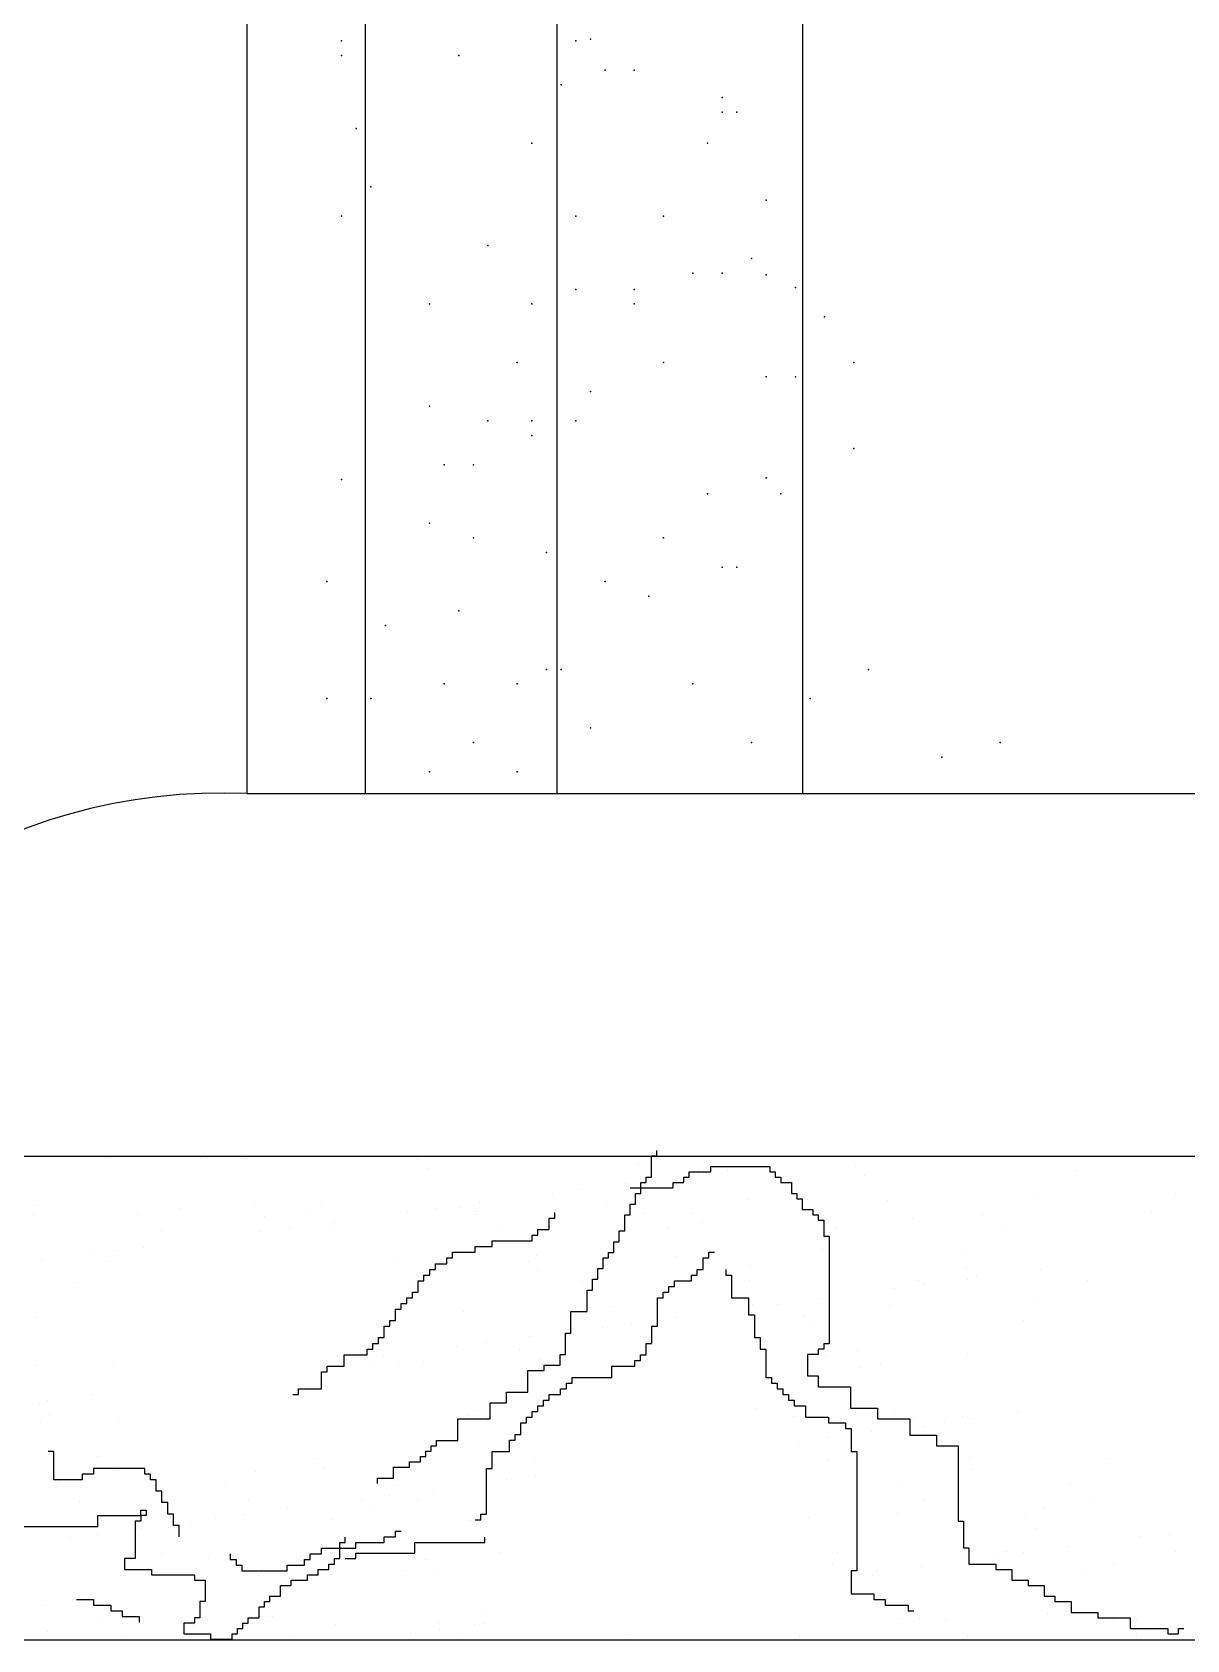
# Model space of a CAD drawing. Extents: x 874 to 1321, y 1756 to 2665.
# Drawn here: x 1005.2 to 1133, y 1756.4 to 1934.3 of the extents above; entities that cross this region are included whole.
import ezdxf

# ---------------------------------------------------------------- set-up
doc = ezdxf.new("R2010")
doc.units = 0
doc.header["$LTSCALE"] = 10
doc.header["$MEASUREMENT"] = 0
for name, color, linetype in [('3', 3, 'CONTINUOUS'), ('4', 4, 'CONTINUOUS'), ('7', 7, 'CONTINUOUS'), ('BH', 3, 'CONTINUOUS')]:
    doc.layers.add(name, color=color, linetype=linetype)

msp = doc.modelspace()

# ---------------------------------------------------------------- linework, layer by layer
at = {"layer": '3'}
for p, q in [((1090.48, 1850.03), (1090.48, 2043.71)), ((1063.32, 1850.03), (1063.32, 2032.29)), ((1042.09, 1850.03), (1042.09, 2026.93)), ((1028.98, 1933.65), (1028.98, 1850.03)), ((1062.43, 1801.78), (1062.43, 1803.04)), ((1062.43, 1803.04), (1063.06, 1803.04)), ((1063.06, 1803.04), (1063.06, 1803.67)), ((1060.54, 1800.52), (1060.54, 1801.15)), ((1060.54, 1801.15), (1061.17, 1801.15)), ((1061.17, 1801.15), (1061.17, 1801.78)), ((1061.17, 1801.78), (1062.43, 1801.78)), ((1051.72, 1798.63), (1051.72, 1799.26)), ((1051.72, 1799.26), (1054.24, 1799.26)), ((1054.24, 1799.26), (1054.24, 1799.89)), ((1054.24, 1799.89), (1056.13, 1799.89)), ((1056.13, 1799.89), (1056.13, 1800.52)), ((1056.13, 1800.52), (1060.54, 1800.52)), ((1080.08, 1798.63), (1080.08, 1799.26)), ((1080.08, 1799.26), (1080.71, 1799.26)), ((1049.2, 1796.74), (1049.2, 1797.37)), ((1049.2, 1797.37), (1049.83, 1797.37)), ((1049.83, 1797.37), (1049.83, 1798)), ((1049.83, 1798), (1051.09, 1798)), ((1051.09, 1798), (1051.09, 1798.63)), ((1051.09, 1798.63), (1051.72, 1798.63)), ((1078.81, 1796.74), (1078.81, 1797.37)), ((1078.81, 1797.37), (1079.45, 1797.37)), ((1079.45, 1797.37), (1079.45, 1798.63)), ((1079.45, 1798.63), (1080.08, 1798.63)), ((1081.97, 1797.37), (1081.97, 1796.74)), ((1047.94, 1794.85), (1047.94, 1796.11)), ((1047.94, 1796.11), (1048.57, 1796.11)), ((1048.57, 1796.11), (1048.57, 1796.74)), ((1048.57, 1796.74), (1049.2, 1796.74)), ((1075.66, 1794.85), (1075.66, 1795.48)), ((1075.66, 1795.48), (1076.29, 1795.48)), ((1076.29, 1795.48), (1076.29, 1796.11)), ((1076.29, 1796.11), (1078.18, 1796.11)), ((1078.18, 1796.11), (1078.18, 1796.74)), ((1078.18, 1796.74), (1078.81, 1796.74)), ((1081.97, 1796.74), (1082.6, 1796.74)), ((1082.6, 1796.74), (1082.6, 1794.22)), ((1046.68, 1793.59), (1046.68, 1794.22)), ((1046.68, 1794.22), (1047.31, 1794.22)), ((1047.31, 1794.22), (1047.31, 1794.85)), ((1047.31, 1794.85), (1047.94, 1794.85)), ((1074.4, 1791.07), (1074.4, 1794.22)), ((1074.4, 1794.22), (1075.03, 1794.22)), ((1075.03, 1794.22), (1075.03, 1794.85)), ((1075.03, 1794.85), (1075.66, 1794.85)), ((1082.6, 1794.22), (1084.49, 1794.22)), ((1084.49, 1794.22), (1084.49, 1792.33)), ((1045.42, 1791.7), (1045.42, 1792.96)), ((1045.42, 1792.96), (1046.05, 1792.96)), ((1046.05, 1792.96), (1046.05, 1793.59)), ((1046.05, 1793.59), (1046.68, 1793.59)), ((1084.49, 1792.33), (1085.12, 1792.33)), ((1085.12, 1792.33), (1085.12, 1789.81)), ((1044.16, 1789.81), (1044.16, 1791.07)), ((1044.16, 1791.07), (1044.79, 1791.07)), ((1044.79, 1791.07), (1044.79, 1791.7)), ((1044.79, 1791.7), (1045.42, 1791.7)), ((1073.77, 1789.18), (1073.77, 1791.07)), ((1073.77, 1791.07), (1074.4, 1791.07)), ((1042.27, 1787.92), (1042.27, 1788.55)), ((1042.27, 1788.55), (1042.9, 1788.55)), ((1042.9, 1788.55), (1042.9, 1789.18)), ((1042.9, 1789.18), (1043.53, 1789.18)), ((1043.53, 1789.18), (1043.53, 1789.81)), ((1043.53, 1789.81), (1044.16, 1789.81)), ((1073.14, 1787.92), (1073.14, 1789.18)), ((1073.14, 1789.18), (1073.77, 1789.18)), ((1085.12, 1789.81), (1085.75, 1789.81)), ((1085.75, 1789.81), (1085.75, 1788.55)), ((1085.75, 1788.55), (1086.38, 1788.55)), ((1086.38, 1788.55), (1086.38, 1785.4)), ((1037.85, 1786.03), (1037.85, 1786.66)), ((1037.85, 1786.66), (1039.75, 1786.66)), ((1039.75, 1786.66), (1039.75, 1787.92)), ((1039.75, 1787.92), (1042.27, 1787.92)), ((1069.36, 1785.4), (1069.36, 1786.66)), ((1069.36, 1786.66), (1071.88, 1786.66)), ((1071.88, 1786.66), (1071.88, 1787.29)), ((1071.88, 1787.29), (1072.51, 1787.29)), ((1072.51, 1787.29), (1072.51, 1787.92)), ((1072.51, 1787.92), (1073.14, 1787.92)), ((1037.22, 1784.15), (1037.22, 1786.03)), ((1037.22, 1786.03), (1037.85, 1786.03)), ((1064.95, 1784.78), (1064.95, 1785.4)), ((1064.95, 1785.4), (1069.36, 1785.4)), ((1086.38, 1785.4), (1087.01, 1785.4)), ((1087.01, 1785.4), (1087.01, 1784.78)), ((1034.07, 1783.52), (1034.7, 1783.52)), ((1034.7, 1783.52), (1034.7, 1784.15)), ((1034.7, 1784.15), (1037.22, 1784.15)), ((1062.43, 1782.89), (1062.43, 1783.52)), ((1062.43, 1783.52), (1063.69, 1783.52)), ((1063.69, 1783.52), (1063.69, 1784.15)), ((1063.69, 1784.15), (1064.32, 1784.15)), ((1064.32, 1784.15), (1064.32, 1784.78)), ((1064.32, 1784.78), (1064.95, 1784.78)), ((1087.01, 1784.78), (1087.64, 1784.78)), ((1087.64, 1784.78), (1087.64, 1784.15)), ((1087.64, 1784.15), (1088.27, 1784.15)), ((1088.27, 1784.15), (1088.27, 1783.52)), ((1088.27, 1783.52), (1088.9, 1783.52)), ((1088.9, 1783.52), (1088.9, 1782.89)), ((1060.54, 1781), (1060.54, 1781.63)), ((1060.54, 1781.63), (1061.17, 1781.63)), ((1061.17, 1781.63), (1061.17, 1782.26)), ((1061.17, 1782.26), (1061.8, 1782.26)), ((1061.8, 1782.26), (1061.8, 1782.89)), ((1061.8, 1782.89), (1062.43, 1782.89)), ((1088.9, 1782.89), (1089.53, 1782.89)), ((1089.53, 1782.89), (1089.53, 1782.26)), ((1089.53, 1782.26), (1090.79, 1782.26)), ((1090.79, 1782.26), (1090.79, 1781)), ((1059.28, 1779.11), (1059.28, 1780.37)), ((1059.28, 1780.37), (1059.91, 1780.37)), ((1059.91, 1780.37), (1059.91, 1781)), ((1059.91, 1781), (1060.54, 1781)), ((1090.79, 1781), (1093.31, 1781)), ((1093.31, 1781), (1093.31, 1780.37)), ((1093.31, 1780.37), (1095.2, 1780.37)), ((1095.2, 1780.37), (1095.2, 1779.74)), ((1095.2, 1779.74), (1095.83, 1779.74)), ((1095.83, 1779.74), (1095.83, 1777.22)), ((1058.02, 1777.22), (1058.02, 1778.48)), ((1058.02, 1778.48), (1058.65, 1778.48)), ((1058.65, 1778.48), (1058.65, 1779.11)), ((1058.65, 1779.11), (1059.28, 1779.11)), ((1007.61, 1777.22), (1006.98, 1777.22)), ((1007.61, 1774.07), (1007.61, 1777.22)), ((1056.13, 1775.33), (1056.13, 1777.22)), ((1056.13, 1777.22), (1058.02, 1777.22)), ((1095.83, 1777.22), (1096.46, 1777.22)), ((1096.46, 1777.22), (1096.46, 1763.99)), ((1012.02, 1774.7), (1010.76, 1774.7)), ((1010.76, 1774.7), (1010.76, 1774.07)), ((1017.69, 1775.33), (1012.02, 1775.33)), ((1012.02, 1775.33), (1012.02, 1774.7)), ((1017.69, 1774.7), (1017.69, 1775.33)), ((1018.32, 1774.7), (1017.69, 1774.7)), ((1018.32, 1774.07), (1018.32, 1774.7)), ((1055.5, 1770.29), (1055.5, 1775.33)), ((1055.5, 1775.33), (1056.13, 1775.33)), ((1010.76, 1774.07), (1007.61, 1774.07)), ((1018.95, 1774.07), (1018.32, 1774.07)), ((1018.95, 1772.81), (1018.95, 1774.07)), ((1019.58, 1772.81), (1018.95, 1772.81)), ((1019.58, 1771.55), (1019.58, 1772.81)), ((1020.21, 1771.55), (1019.58, 1771.55)), ((1020.21, 1770.29), (1020.21, 1771.55)), ((1020.84, 1770.29), (1020.21, 1770.29)), ((1020.84, 1769.03), (1020.84, 1770.29)), ((1021.47, 1769.03), (1020.84, 1769.03)), ((1021.47, 1767.77), (1021.47, 1769.03)), ((1054.24, 1769.66), (1054.87, 1769.66)), ((1054.87, 1769.66), (1054.87, 1770.29)), ((1054.87, 1770.29), (1055.5, 1770.29)), ((1041.01, 1766.51), (1041.01, 1767.14)), ((1041.01, 1767.14), (1044.16, 1767.14)), ((1044.16, 1767.14), (1044.16, 1767.77)), ((1044.16, 1767.77), (1045.42, 1767.77)), ((1045.42, 1767.77), (1045.42, 1768.4)), ((1045.42, 1768.4), (1046.05, 1768.4)), ((1027.14, 1765.88), (1027.14, 1765.25)), ((1027.14, 1765.25), (1027.77, 1765.25)), ((1027.77, 1765.25), (1027.77, 1764.62)), ((1035.33, 1764.62), (1035.33, 1765.25)), ((1035.33, 1765.25), (1035.96, 1765.25)), ((1035.96, 1765.25), (1035.96, 1765.88)), ((1035.96, 1765.88), (1037.22, 1765.88)), ((1037.22, 1765.88), (1037.22, 1766.51)), ((1037.22, 1766.51), (1041.01, 1766.51)), ((1027.77, 1764.62), (1028.4, 1764.62)), ((1028.4, 1764.62), (1028.4, 1763.99)), ((1028.4, 1763.99), (1033.44, 1763.99)), ((1033.44, 1763.99), (1033.44, 1764.62)), ((1033.44, 1764.62), (1035.33, 1764.62)), ((1096.46, 1763.99), (1095.83, 1763.99)), ((1095.83, 1763.99), (1095.83, 1761.47)), ((1010.13, 1760.84), (1012.02, 1760.84)), ((1012.02, 1760.84), (1012.02, 1760.21)), ((1012.02, 1760.21), (1013.91, 1760.21)), ((1013.91, 1760.21), (1013.91, 1759.58)), ((1095.83, 1761.47), (1098.35, 1761.47)), ((1098.35, 1761.47), (1098.35, 1760.84)), ((1098.35, 1760.84), (1099.61, 1760.84)), ((1099.61, 1760.84), (1099.61, 1760.21)), ((1099.61, 1760.21), (1102.13, 1760.21)), ((1102.13, 1760.21), (1102.13, 1759.58)), ((1013.91, 1759.58), (1015.17, 1759.58)), ((1015.17, 1759.58), (1015.17, 1758.95)), ((1015.17, 1758.95), (1017.06, 1758.95)), ((1017.06, 1758.95), (1017.06, 1758.32)), ((1102.13, 1759.58), (1102.76, 1759.58))]:
    msp.add_line(p, q, dxfattribs=at)
at = {"layer": '4'}
msp.add_line((1028.98, 1850.03), (1166.34, 1850.03), dxfattribs=at)
msp.add_lwpolyline([(1028.98, 2200.02), (1028.98, 1850.03, 0.325191), (968.14, 1809.87, 0.325191)], format="xyb", dxfattribs=at)
msp.add_lwpolyline([(874.01, 1809.87), (874.01, 1756.36), (1321.3, 1756.36), (1321.3, 1809.87)], close=True, dxfattribs=at)
at = {"layer": '7'}
for p, q in [((1013.44, 1809.76), (1013.44, 1809.76)), ((1023.88, 1809.76), (1023.88, 1809.76)), ((1073.76, 1807.57), (1073.76, 1809.95)), ((1073.76, 1809.95), (1074.35, 1809.95)), ((1074.35, 1809.95), (1074.35, 1810.54)), ((1028.79, 1809.69), (1028.79, 1809.69)), ((1047.88, 1809.55), (1047.88, 1809.55)), ((1048.99, 1808.54), (1048.99, 1808.54)), ((1072.25, 1809.02), (1072.25, 1809.02)), ((1077.92, 1807.57), (1077.92, 1808.16)), ((1077.92, 1808.16), (1080.3, 1808.16)), ((1078.99, 1807.93), (1078.99, 1807.93)), ((1080.3, 1808.16), (1080.3, 1808.76)), ((1080.3, 1808.76), (1086.85, 1808.76)), ((1082.11, 1808.34), (1082.11, 1808.34)), ((1086.85, 1808.76), (1086.85, 1808.16)), ((1086.85, 1808.16), (1087.44, 1808.16)), ((1086.99, 1808.98), (1086.99, 1808.98)), ((1087.44, 1808.16), (1087.44, 1807.57)), ((1096.26, 1808.81), (1096.26, 1808.81)), ((1120.62, 1808.28), (1120.62, 1808.28)), ((1065.96, 1806.21), (1065.96, 1806.21)), ((1070.84, 1806.85), (1070.84, 1806.85)), ((1071.37, 1806.38), (1076.14, 1806.38)), ((1072.57, 1805.78), (1072.57, 1806.97)), ((1072.57, 1806.97), (1073.16, 1806.97)), ((1073.16, 1806.97), (1073.16, 1807.57)), ((1073.16, 1807.57), (1073.76, 1807.57)), ((1076.14, 1806.38), (1076.14, 1806.97)), ((1076.14, 1806.97), (1077.33, 1806.97)), ((1077.33, 1806.97), (1077.33, 1807.57)), ((1077.33, 1807.57), (1077.92, 1807.57)), ((1087.44, 1807.57), (1088.04, 1807.57)), ((1088.04, 1807.57), (1088.04, 1806.97)), ((1088.04, 1806.97), (1089.23, 1806.97)), ((1089.23, 1806.97), (1089.23, 1805.78)), ((1097.36, 1807.8), (1097.36, 1807.8)), ((1005.84, 1804.49), (1005.84, 1804.49)), ((1054.69, 1804.73), (1054.69, 1804.73)), ((1062.84, 1805.8), (1062.84, 1805.8)), ((1068.81, 1804.85), (1068.81, 1804.85)), ((1071.37, 1803.41), (1071.37, 1804.6)), ((1071.37, 1804.6), (1071.97, 1804.6)), ((1071.97, 1804.6), (1071.97, 1805.78)), ((1071.97, 1805.78), (1072.57, 1805.78)), ((1084.52, 1805.05), (1084.52, 1805.05)), ((1089.23, 1805.78), (1089.82, 1805.78)), ((1089.82, 1805.78), (1089.82, 1805.19)), ((1089.82, 1805.19), (1090.42, 1805.19)), ((1090.42, 1805.19), (1090.42, 1804)), ((1099.86, 1804.97), (1099.86, 1804.97)), ((1116.07, 1805.56), (1116.07, 1805.56)), ((1131.77, 1805.76), (1131.77, 1805.76)), ((1005.34, 1803.55), (1005.34, 1803.55)), ((1016.95, 1803.42), (1016.95, 1803.42)), ((1021.55, 1804.14), (1021.55, 1804.14)), ((1029.85, 1804.29), (1029.85, 1804.29)), ((1030.95, 1803.27), (1030.95, 1803.27)), ((1035.64, 1803.46), (1035.64, 1803.46)), ((1037.26, 1804.34), (1037.26, 1804.34)), ((1038.54, 1802.6), (1038.54, 1802.6)), ((1046.69, 1803.68), (1046.69, 1803.68)), ((1049.81, 1804.09), (1049.81, 1804.09)), ((1052.6, 1804.26), (1052.6, 1804.26)), ((1054.21, 1803.75), (1054.21, 1803.75)), ((1054.32, 1803.49), (1054.32, 1803.49)), ((1070.78, 1801.62), (1070.78, 1803.41)), ((1070.78, 1803.41), (1071.37, 1803.41)), ((1073.01, 1803.52), (1073.01, 1803.52)), ((1078.22, 1803.55), (1078.22, 1803.55)), ((1090.42, 1804), (1091.61, 1804)), ((1091.61, 1804), (1091.61, 1803.41)), ((1091.61, 1803.41), (1092.2, 1803.41)), ((1091.69, 1803.56), (1091.69, 1803.56)), ((1092.2, 1803.41), (1092.2, 1802.81)), ((1092.2, 1802.81), (1092.8, 1802.81)), ((1092.8, 1802.81), (1092.8, 1801.03)), ((1102.58, 1803.02), (1102.58, 1803.02)), ((1110.37, 1803.59), (1110.37, 1803.59)), ((1129.06, 1803.63), (1129.06, 1803.63)), ((1019.48, 1801.81), (1019.48, 1801.81)), ((1030.53, 1801.55), (1030.53, 1801.55)), ((1033.66, 1801.96), (1033.66, 1801.96)), ((1038.17, 1801.84), (1038.17, 1801.84)), ((1056.85, 1801.88), (1056.85, 1801.88)), ((1070.18, 1800.43), (1070.18, 1801.62)), ((1070.18, 1801.62), (1070.78, 1801.62)), ((1075.54, 1801.91), (1075.54, 1801.91)), ((1079.32, 1802.54), (1079.32, 1802.54)), ((1092.8, 1801.03), (1093.39, 1801.03)), ((1093.39, 1801.03), (1093.39, 1789.13)), ((1094.22, 1801.95), (1094.22, 1801.95)), ((1112.91, 1801.98), (1112.91, 1801.98)), ((1014.38, 1799.42), (1014.38, 1799.42)), ((1017.51, 1799.83), (1017.51, 1799.83)), ((1068.99, 1798.65), (1068.99, 1799.24)), ((1068.99, 1799.24), (1069.59, 1799.24)), ((1069.59, 1799.24), (1069.59, 1800.43)), ((1069.59, 1800.43), (1070.18, 1800.43)), ((1092.63, 1799.42), (1092.63, 1799.42)), ((1108.33, 1799.62), (1108.33, 1799.62)), ((1006.23, 1798.35), (1006.23, 1798.35)), ((1011.81, 1799.02), (1011.81, 1799.02)), ((1013.81, 1798.2), (1013.81, 1798.2)), ((1045.37, 1798.71), (1045.37, 1798.71)), ((1060.18, 1798.28), (1060.18, 1798.28)), ((1061.07, 1798.91), (1061.07, 1798.91)), ((1061.29, 1797.27), (1061.29, 1797.27)), ((1067.8, 1796.27), (1067.8, 1797.46)), ((1067.8, 1797.46), (1068.4, 1797.46)), ((1068.4, 1797.46), (1068.4, 1798.65)), ((1068.4, 1798.65), (1068.99, 1798.65)), ((1076.42, 1798.84), (1076.42, 1798.84)), ((1084.54, 1797.75), (1084.54, 1797.75)), ((1108.55, 1797.55), (1108.55, 1797.55)), ((1116.82, 1797.37), (1116.82, 1797.37)), ((1009.9, 1795.97), (1009.9, 1795.97)), ((1047.27, 1796.04), (1047.27, 1796.04)), ((1065.96, 1796.07), (1065.96, 1796.07)), ((1067.21, 1795.08), (1067.21, 1796.27)), ((1067.21, 1796.27), (1067.8, 1796.27)), ((1084.64, 1796.11), (1084.64, 1796.11)), ((1103.33, 1796.14), (1103.33, 1796.14)), ((1103.79, 1795.66), (1103.79, 1795.66)), ((1108.67, 1796.3), (1108.67, 1796.3)), ((1109.66, 1796.53), (1109.66, 1796.53)), ((1122.01, 1796.18), (1122.01, 1796.18)), ((1066.61, 1792.7), (1066.61, 1795.08)), ((1066.61, 1795.08), (1067.21, 1795.08)), ((1092.52, 1794.17), (1092.52, 1794.17)), ((1100.67, 1795.25), (1100.67, 1795.25)), ((1116.45, 1794), (1116.45, 1794)), ((1005.72, 1791.99), (1005.72, 1791.99)), ((1052.98, 1792.7), (1052.98, 1792.7)), ((1064.83, 1790.32), (1064.83, 1792.7)), ((1064.83, 1792.7), (1066.61, 1792.7)), ((1066.51, 1792.49), (1066.51, 1792.49)), ((1069.19, 1793.28), (1069.19, 1793.28)), ((1076.37, 1792.05), (1076.37, 1792.05)), ((1084.52, 1793.12), (1084.52, 1793.12)), ((1084.89, 1793.49), (1084.89, 1793.49)), ((1087.64, 1793.53), (1087.64, 1793.53)), ((1090.52, 1792.28), (1090.52, 1792.28)), ((1100.24, 1793.41), (1100.24, 1793.41)), ((1064.23, 1787.94), (1064.23, 1790.32)), ((1064.23, 1790.32), (1064.83, 1790.32)), ((1068.37, 1790.99), (1068.37, 1790.99)), ((1071.49, 1791.41), (1071.49, 1791.41)), ((1091.62, 1791.27), (1091.62, 1791.27)), ((1114.88, 1791.75), (1114.88, 1791.75)), ((1052.22, 1788.87), (1052.22, 1788.87)), ((1055.34, 1789.28), (1055.34, 1789.28)), ((1059.17, 1788.46), (1059.17, 1788.46)), ((1060.22, 1789.92), (1060.22, 1789.92)), ((1092.8, 1788.54), (1092.2, 1788.54)), ((1092.2, 1788.54), (1092.2, 1787.94)), ((1093.39, 1789.13), (1092.8, 1789.13)), ((1092.8, 1789.13), (1092.8, 1788.54)), ((1096.54, 1788.53), (1096.54, 1788.53)), ((1005.64, 1786.75), (1005.64, 1786.75)), ((1014.19, 1786.64), (1014.19, 1786.64)), ((1043.01, 1786.82), (1043.01, 1786.82)), ((1044.07, 1787.8), (1044.07, 1787.8)), ((1045.75, 1787.15), (1045.75, 1787.15)), ((1048.47, 1787.22), (1048.47, 1787.22)), ((1061.45, 1787.35), (1061.45, 1787.35)), ((1061.7, 1786.85), (1061.7, 1786.85)), ((1061.85, 1786.16), (1061.85, 1786.76)), ((1061.85, 1786.76), (1063.64, 1786.76)), ((1063.64, 1786.76), (1063.64, 1787.94)), ((1063.64, 1787.94), (1064.23, 1787.94)), ((1092.2, 1787.94), (1091.01, 1787.94)), ((1091.01, 1787.94), (1091.01, 1785.57)), ((1093.01, 1787.86), (1093.01, 1787.86)), ((1099.07, 1786.92), (1099.07, 1786.92)), ((1108.71, 1788.06), (1108.71, 1788.06)), ((1060.07, 1783.78), (1060.07, 1786.16)), ((1060.07, 1786.16), (1061.85, 1786.16)), ((1091.01, 1785.57), (1092.2, 1785.57)), ((1092.2, 1785.57), (1092.2, 1784.38)), ((1096.84, 1786.48), (1096.84, 1786.48)), ((1011.77, 1783.54), (1011.77, 1783.54)), ((1057.69, 1782.59), (1057.69, 1783.78)), ((1057.69, 1783.78), (1060.07, 1783.78)), ((1092.2, 1784.38), (1095.77, 1784.38)), ((1095.77, 1784.38), (1095.77, 1782)), ((1006.07, 1782.48), (1006.07, 1782.48)), ((1006.89, 1782.9), (1006.89, 1782.9)), ((1007.18, 1781.47), (1007.18, 1781.47)), ((1054.44, 1781.75), (1054.44, 1781.75)), ((1055.9, 1780.81), (1055.9, 1782.59)), ((1055.9, 1782.59), (1057.69, 1782.59)), ((1085.27, 1781.92), (1085.27, 1781.92)), ((1095.77, 1782), (1098.75, 1782)), ((1098.75, 1782), (1098.75, 1780.81)), ((1100.62, 1781.85), (1100.62, 1781.85)), ((1114.2, 1781.49), (1114.2, 1781.49)), ((1006.1, 1780.43), (1006.1, 1780.43)), ((1014.75, 1780.95), (1014.75, 1780.95)), ((1052.12, 1781.02), (1052.12, 1781.02)), ((1052.33, 1778.43), (1052.33, 1780.81)), ((1052.33, 1780.81), (1055.9, 1780.81)), ((1053.36, 1781.14), (1053.36, 1781.14)), ((1055.55, 1780.73), (1055.55, 1780.73)), ((1089.49, 1781.08), (1089.49, 1781.08)), ((1098.75, 1780.81), (1102.32, 1780.81)), ((1102.32, 1780.81), (1102.32, 1779.03)), ((1102.81, 1781.01), (1102.81, 1781.01)), ((1103.92, 1780), (1103.92, 1780)), ((1106.2, 1780.44), (1106.2, 1780.44)), ((1108.17, 1781.12), (1108.17, 1781.12)), ((1109.32, 1780.85), (1109.32, 1780.85)), ((1049.36, 1777.24), (1049.36, 1777.84)), ((1049.36, 1777.84), (1049.95, 1777.84)), ((1049.95, 1777.84), (1049.95, 1778.43)), ((1049.95, 1778.43), (1052.33, 1778.43)), ((1090.05, 1778.31), (1090.05, 1778.31)), ((1093.17, 1778.73), (1093.17, 1778.73)), ((1098.05, 1779.37), (1098.05, 1779.37)), ((1102.32, 1779.03), (1105.29, 1779.03)), ((1105.29, 1779.03), (1105.29, 1777.84)), ((1105.29, 1777.84), (1107.67, 1777.84)), ((1107.67, 1777.84), (1107.67, 1769.51)), ((1012.4, 1776.69), (1012.4, 1776.69)), ((1036.41, 1776.48), (1036.41, 1776.48)), ((1046.98, 1775.46), (1046.98, 1776.05)), ((1046.98, 1776.05), (1048.17, 1776.05)), ((1048.17, 1776.05), (1048.17, 1776.65)), ((1048.17, 1776.65), (1048.76, 1776.65)), ((1048.76, 1776.65), (1048.76, 1777.24)), ((1048.76, 1777.24), (1049.36, 1777.24)), ((1060.77, 1775.95), (1060.77, 1775.95)), ((1093.38, 1776.3), (1093.38, 1776.3)), ((1109.09, 1776.5), (1109.09, 1776.5)), ((1124.44, 1776.43), (1124.44, 1776.43)), ((1014.57, 1775.08), (1014.57, 1775.08)), ((1029.92, 1775), (1029.92, 1775)), ((1037.51, 1775.47), (1037.51, 1775.47)), ((1043.41, 1773.67), (1043.41, 1774.27)), ((1043.41, 1774.27), (1045.19, 1774.27)), ((1045.19, 1774.27), (1045.19, 1775.46)), ((1045.19, 1775.46), (1046.98, 1775.46)), ((1046.12, 1775.59), (1046.12, 1775.59)), ((1060.87, 1774.47), (1060.87, 1774.47)), ((1109.14, 1775.21), (1109.14, 1775.21)), ((1007.96, 1773.34), (1007.96, 1773.34)), ((1026.64, 1773.37), (1026.64, 1773.37)), ((1044.72, 1772.35), (1044.72, 1772.35)), ((1045.33, 1773.41), (1045.33, 1773.41)), ((1049.6, 1772.99), (1049.6, 1772.99)), ((1057.75, 1774.06), (1057.75, 1774.06)), ((1101.38, 1773.51), (1101.38, 1773.51)), ((1120.07, 1773.54), (1120.07, 1773.54)), ((1010.49, 1771.73), (1010.49, 1771.73)), ((1017.23, 1770.11), (1017.23, 1770.7)), ((1017.23, 1770.7), (1017.82, 1770.7)), ((1017.82, 1770.7), (1017.82, 1770.11)), ((1018.37, 1771.22), (1018.37, 1771.22)), ((1029.17, 1771.76), (1029.17, 1771.76)), ((1033.45, 1770.86), (1033.45, 1770.86)), ((1041.6, 1771.94), (1041.6, 1771.94)), ((1042.73, 1770.69), (1042.73, 1770.69)), ((1047.86, 1771.79), (1047.86, 1771.79)), ((1103.91, 1771.9), (1103.91, 1771.9)), ((1117.2, 1770.87), (1117.2, 1770.87)), ((1122.6, 1771.93), (1122.6, 1771.93)), ((999.97, 1768.92), (1012.47, 1768.92)), ((1006.48, 1768.87), (1006.48, 1768.87)), ((1012.47, 1768.92), (1012.47, 1770.11)), ((1012.47, 1770.11), (1017.23, 1770.11)), ((1017.23, 1769.51), (1016.63, 1769.51)), ((1016.63, 1769.51), (1016.63, 1765.35)), ((1017.82, 1770.11), (1017.23, 1770.11)), ((1017.23, 1770.11), (1017.23, 1769.51)), ((1019.48, 1770.2), (1019.48, 1770.2)), ((1022.68, 1769.45), (1022.68, 1769.45)), ((1025.45, 1769.81), (1025.45, 1769.81)), ((1028.57, 1770.22), (1028.57, 1770.22)), ((1038.39, 1769.65), (1038.39, 1769.65)), ((1053.74, 1769.58), (1053.74, 1769.58)), ((1091.1, 1769.95), (1091.1, 1769.95)), ((1101, 1770.29), (1101, 1770.29)), ((1107.67, 1769.51), (1108.27, 1769.51)), ((1108.27, 1769.51), (1108.27, 1766.54)), ((1115.11, 1769.74), (1115.11, 1769.74)), ((1009.3, 1767.68), (1009.3, 1767.68)), ((1012.42, 1768.09), (1012.42, 1768.09)), ((1017.3, 1768.74), (1017.3, 1768.74)), ((1039.24, 1765.35), (1039.24, 1767.13)), ((1039.24, 1767.13), (1039.84, 1767.13)), ((1039.84, 1767.13), (1039.84, 1767.73)), ((1047.57, 1765.94), (1047.57, 1767.13)), ((1047.57, 1767.13), (1055.31, 1767.13)), ((1055.31, 1767.13), (1055.31, 1767.73)), ((1116.22, 1768.73), (1116.22, 1768.73)), ((1127.88, 1767.76), (1127.88, 1767.76)), ((1131.01, 1768.17), (1131.01, 1768.17)), ((1016.63, 1765.35), (1015.44, 1765.35)), ((1015.44, 1765.35), (1015.44, 1764.16)), ((1019.6, 1765.92), (1019.6, 1765.92)), ((1024.7, 1765.42), (1024.7, 1765.42)), ((1038.28, 1765.96), (1038.28, 1765.96)), ((1038.65, 1764.75), (1038.65, 1765.35)), ((1038.65, 1765.35), (1039.24, 1765.35)), ((1039.84, 1765.35), (1041.03, 1765.35)), ((1041.03, 1765.35), (1041.03, 1765.94)), ((1041.03, 1765.94), (1047.57, 1765.94)), ((1056.97, 1765.99), (1056.97, 1765.99)), ((1094.34, 1766.06), (1094.34, 1766.06)), ((1108.27, 1766.54), (1108.86, 1766.54)), ((1108.86, 1766.54), (1108.86, 1764.75)), ((1111.73, 1765.63), (1111.73, 1765.63)), ((1113.02, 1766.09), (1113.02, 1766.09)), ((1114.86, 1766.05), (1114.86, 1766.05)), ((1119.73, 1766.69), (1119.73, 1766.69)), ((1131.71, 1766.13), (1131.71, 1766.13)), ((1014.95, 1763.52), (1014.95, 1763.52)), ((1015.44, 1764.16), (1018.42, 1764.16)), ((1018.42, 1764.16), (1018.42, 1763.56)), ((1018.42, 1763.56), (1023.18, 1763.56)), ((1023.18, 1763.56), (1023.18, 1762.97)), ((1030.3, 1763.44), (1030.3, 1763.44)), ((1035.67, 1762.97), (1035.67, 1763.56)), ((1035.67, 1763.56), (1036.86, 1763.56)), ((1036.86, 1763.56), (1036.86, 1764.16)), ((1036.86, 1764.16), (1038.05, 1764.16)), ((1038.05, 1764.16), (1038.05, 1764.75)), ((1038.05, 1764.75), (1038.65, 1764.75)), ((1046.5, 1764.03), (1046.5, 1764.03)), ((1048.7, 1765.21), (1048.7, 1765.21)), ((1049.81, 1764.2), (1049.81, 1764.2)), ((1093.76, 1764.74), (1093.76, 1764.74)), ((1095.58, 1763.51), (1095.58, 1763.51)), ((1097.08, 1764.48), (1097.08, 1764.48)), ((1098.18, 1763.46), (1098.18, 1763.46)), ((1098.71, 1763.92), (1098.71, 1763.92)), ((1103.58, 1764.56), (1103.58, 1764.56)), ((1108.86, 1764.75), (1111.84, 1764.75)), ((1109.47, 1764.94), (1109.47, 1764.94)), ((1111.84, 1764.75), (1111.84, 1764.16)), ((1111.84, 1764.16), (1113.62, 1764.16)), ((1113.62, 1764.16), (1113.62, 1762.97)), ((1121.44, 1763.95), (1121.44, 1763.95)), ((1124.82, 1764.86), (1124.82, 1764.86)), ((1023.18, 1762.97), (1024.37, 1762.97)), ((1024.37, 1762.97), (1024.37, 1760.59)), ((1032.7, 1761.19), (1032.7, 1762.37)), ((1032.7, 1762.37), (1033.89, 1762.37)), ((1033.89, 1762.37), (1033.89, 1762.97)), ((1033.89, 1762.97), (1035.67, 1762.97)), ((1113.62, 1762.97), (1115.41, 1762.97)), ((1115.41, 1762.97), (1115.41, 1762.37)), ((1115.41, 1762.37), (1117.19, 1762.37)), ((1117.19, 1762.37), (1117.19, 1761.19)), ((1006.66, 1760.15), (1006.66, 1760.15)), ((1024.37, 1760.59), (1023.77, 1760.59)), ((1023.77, 1760.59), (1023.77, 1758.81)), ((1030.32, 1758.81), (1030.32, 1760)), ((1030.32, 1760), (1030.91, 1760)), ((1030.67, 1759.95), (1030.67, 1759.95)), ((1030.91, 1760), (1030.91, 1760.59)), ((1030.91, 1760.59), (1031.51, 1760.59)), ((1031.51, 1760.59), (1031.51, 1761.19)), ((1031.51, 1761.19), (1032.7, 1761.19)), ((1117.19, 1761.19), (1118.38, 1761.19)), ((1118.38, 1761.19), (1118.38, 1760.59)), ((1118.38, 1760.59), (1120.17, 1760.59)), ((1120.17, 1760.59), (1120.17, 1759.4)), ((1012.8, 1758.31), (1012.8, 1758.31)), ((1023.18, 1758.21), (1021.99, 1758.21)), ((1021.99, 1758.21), (1021.99, 1757.02)), ((1023.77, 1758.81), (1023.18, 1758.81)), ((1023.18, 1758.81), (1023.18, 1758.21)), ((1028.53, 1757.62), (1028.53, 1758.21)), ((1028.53, 1758.21), (1029.13, 1758.21)), ((1029.13, 1758.21), (1029.13, 1758.81)), ((1029.13, 1758.81), (1030.32, 1758.81)), ((1031.49, 1758.35), (1031.49, 1758.35)), ((1031.77, 1758.93), (1031.77, 1758.93)), ((1050.17, 1758.38), (1050.17, 1758.38)), ((1055.03, 1759.42), (1055.03, 1759.42)), ((1055.13, 1758.18), (1055.13, 1758.18)), ((1101.38, 1758.73), (1101.38, 1758.73)), ((1103.4, 1758.68), (1103.4, 1758.68)), ((1106.23, 1758.48), (1106.23, 1758.48)), ((1117.58, 1759.31), (1117.58, 1759.31)), ((1120.17, 1759.4), (1123.14, 1759.4)), ((1123.14, 1759.4), (1123.14, 1758.81)), ((1123.14, 1758.81), (1126.71, 1758.81)), ((1124.91, 1758.52), (1124.91, 1758.52)), ((1126.71, 1758.81), (1126.71, 1757.62)), ((1127.41, 1758.47), (1127.41, 1758.47)), ((1006.86, 1757.31), (1006.86, 1757.31)), ((1015.33, 1756.7), (1015.33, 1756.7)), ((1021.99, 1757.02), (1024.96, 1757.02)), ((1023.06, 1757.89), (1023.06, 1757.89)), ((1024.96, 1757.02), (1024.96, 1756.43)), ((1024.96, 1756.43), (1027.34, 1756.43)), ((1027.34, 1756.43), (1027.34, 1757.02)), ((1027.34, 1757.02), (1027.94, 1757.02)), ((1027.94, 1757.02), (1027.94, 1757.62)), ((1027.94, 1757.62), (1028.53, 1757.62)), ((1034.02, 1756.74), (1034.02, 1756.74)), ((1038.77, 1758.09), (1038.77, 1758.09)), ((1047.13, 1757.13), (1047.13, 1757.13)), ((1050.25, 1757.54), (1050.25, 1757.54)), ((1052.7, 1756.77), (1052.7, 1756.77)), ((1054.12, 1758.02), (1054.12, 1758.02)), ((1071.39, 1756.8), (1071.39, 1756.8)), ((1090.07, 1756.84), (1090.07, 1756.84)), ((1108.76, 1756.87), (1108.76, 1756.87)), ((1126.71, 1757.62), (1130.88, 1757.62)), ((1127.44, 1756.91), (1127.44, 1756.91)), ((1128.52, 1757.46), (1128.52, 1757.46)), ((1130.88, 1757.62), (1130.88, 1757.02)), ((1130.88, 1757.02), (1132.07, 1757.02)), ((1132.07, 1757.02), (1132.07, 1757.62)), ((1132.07, 1757.62), (1132.66, 1757.62))]:
    msp.add_line(p, q, dxfattribs=at)
at = {"layer": 'BH'}
for p in [(1039.45, 1933.35), (1065.36, 1933.35), (1066.99, 1933.53), (1039.45, 1931.73), (1052.41, 1931.73), (1068.6, 1930.11), (1071.84, 1930.11), (1063.74, 1928.49), (1081.56, 1927.06), (1081.56, 1925.44), (1083.18, 1925.44), (1041.07, 1923.64), (1060.51, 1922.02), (1079.94, 1922.02), (1042.69, 1917.17), (1086.42, 1915.73), (1039.45, 1913.93), (1065.36, 1913.93), (1075.08, 1913.93), (1055.65, 1910.7), (1078.32, 1907.64), (1081.56, 1907.64), (1084.8, 1909.26), (1065.36, 1905.84), (1071.84, 1905.84), (1086.42, 1907.46), (1089.66, 1906.03), (1049.17, 1904.23), (1060.51, 1904.23), (1071.84, 1904.23), (1092.9, 1902.79), (1058.89, 1897.75), (1075.08, 1897.75), (1096.13, 1897.75), (1086.42, 1896.14), (1089.66, 1896.14), (1066.98, 1894.52), (1049.17, 1892.9), (1055.65, 1891.28), (1060.51, 1891.28), (1065.36, 1891.28), (1060.51, 1889.67), (1096.14, 1888.23), (1050.79, 1886.43), (1054.03, 1886.43), (1039.45, 1884.81), (1086.42, 1884.99), (1079.94, 1883.19), (1088.04, 1883.19), (1049.17, 1879.96), (1054.03, 1878.34), (1075.08, 1878.34), (1062.12, 1876.72), (1081.56, 1875.1), (1083.18, 1875.1), (1037.83, 1873.49), (1068.6, 1873.49), (1052.41, 1870.25), (1073.46, 1871.87), (1044.31, 1868.63), (1062.12, 1863.78), (1063.74, 1863.78), (1097.75, 1863.78), (1050.79, 1862.16), (1058.89, 1862.16), (1078.32, 1862.16), (1037.83, 1860.54), (1042.69, 1860.54), (1091.28, 1860.54), (1066.98, 1857.31), (1054.03, 1855.69), (1084.8, 1855.69), (1112.33, 1855.69), (1049.17, 1852.45), (1058.89, 1852.45), (1105.85, 1854.07)]:
    msp.add_point(p, dxfattribs=at)

doc.saveas('drawing.dxf')
